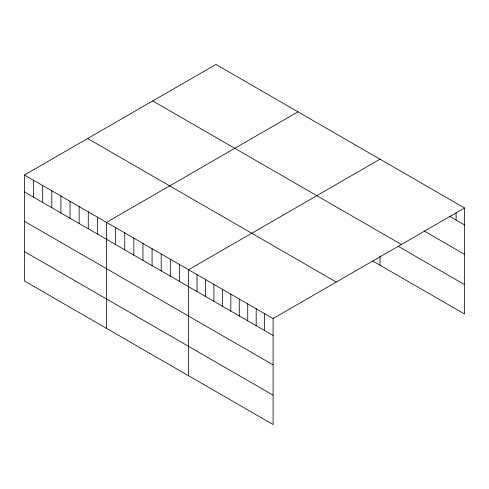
<?xml version="1.0" encoding="UTF-8"?>
<svg xmlns="http://www.w3.org/2000/svg" width="489" height="489" viewBox="0 0 489 489"><rect width="100%" height="100%" fill="white"/><g stroke="black" fill="none" stroke-linecap="round" stroke-linejoin="round"><path stroke-width="0.73" d="M24.45 174.995L273.088 318.547L273.088 424.544L24.45 280.998L24.45 174.995L215.912 64.456L464.55 208.002L464.55 314.005L372.85 261.065M297.966 111.828L106.498 222.367L106.498 328.37M380.014 159.2L188.552 269.739L188.552 375.735M273.088 318.547L464.55 208.002M449.593 216.303L464.55 224.934M424.232 231.052L464.55 254.329M152.733 100.936L401.365 244.482M398.223 246.315L464.55 284.61M87.635 138.515L336.267 282.067M24.45 191.926L273.088 335.478M24.45 221.321L273.088 364.867M24.45 251.603L273.088 395.155M456.096 212.691L456.096 220.056M380.014 256.157L380.014 265.197M264.635 313.663L264.635 330.595M256.181 308.785L256.181 325.717M247.727 303.901L247.727 320.833M239.274 299.023L239.274 315.955M230.82 294.14L230.82 311.071M222.367 289.262L222.367 306.193M213.913 284.378L213.913 301.31M205.459 279.5L205.459 296.432M197.006 274.616L197.006 291.548M179.432 264.476L179.432 281.407M170.319 259.213L170.319 276.144M161.199 253.95L161.199 270.875M152.085 248.681L152.085 265.613M142.965 243.418L142.965 260.35M133.852 238.155L133.852 255.087M124.732 232.892L124.732 249.824M115.618 227.629L115.618 244.561M97.384 217.104L97.384 234.035M88.264 211.841L88.264 228.773M79.151 206.578L79.151 223.51M70.031 201.315L70.031 218.247M60.917 196.046L60.917 212.978M51.797 190.783L51.797 207.715M42.684 185.52L42.684 202.452M33.564 180.258L33.564 197.189"/></g></svg>
